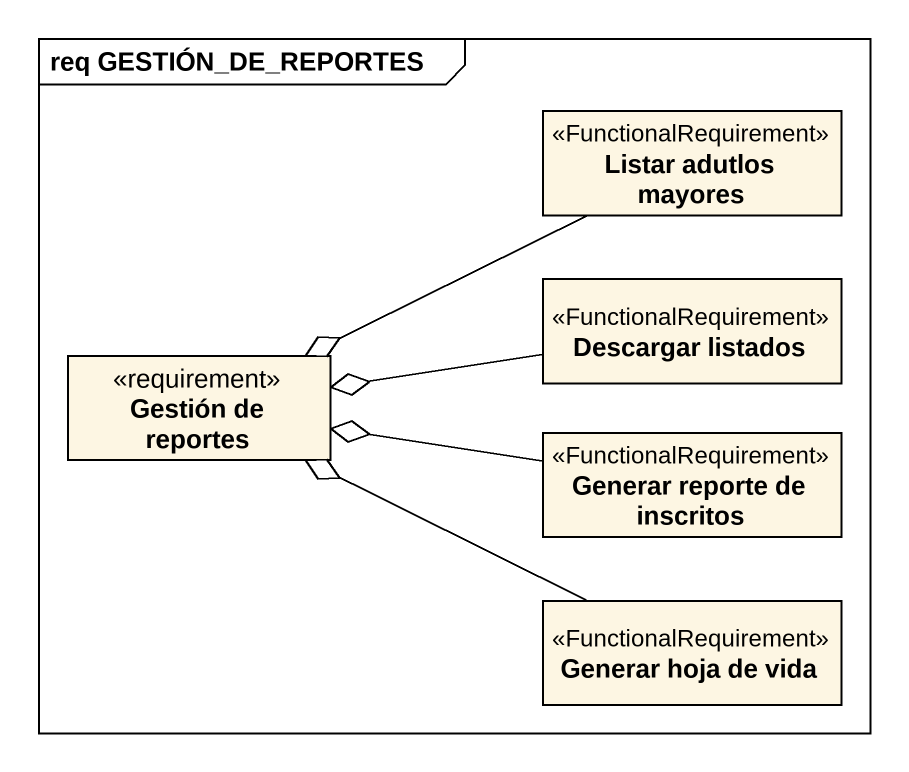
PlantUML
@startuml
mainframe req GESTIÓN_DE_REPORTES
hide circle
hide empty members
class "Listar adutlos mayores" as Listar_adutlos_mayores <<FunctionalRequirement>>
class "Descargar listados" as Descargar_listados <<FunctionalRequirement>>
class "Gestión de reportes" as Gestión_de_reportes <<requirement>>
class "Generar reporte de inscritos" as Generar_reporte_de_inscritos <<FunctionalRequirement>>
class "Generar hoja de vida" as Generar_hoja_de_vida <<FunctionalRequirement>>
Listar_adutlos_mayores -left-o Gestión_de_reportes
Descargar_listados -left-o Gestión_de_reportes
Generar_reporte_de_inscritos -left-o Gestión_de_reportes
Generar_hoja_de_vida -left-o Gestión_de_reportes
@enduml
